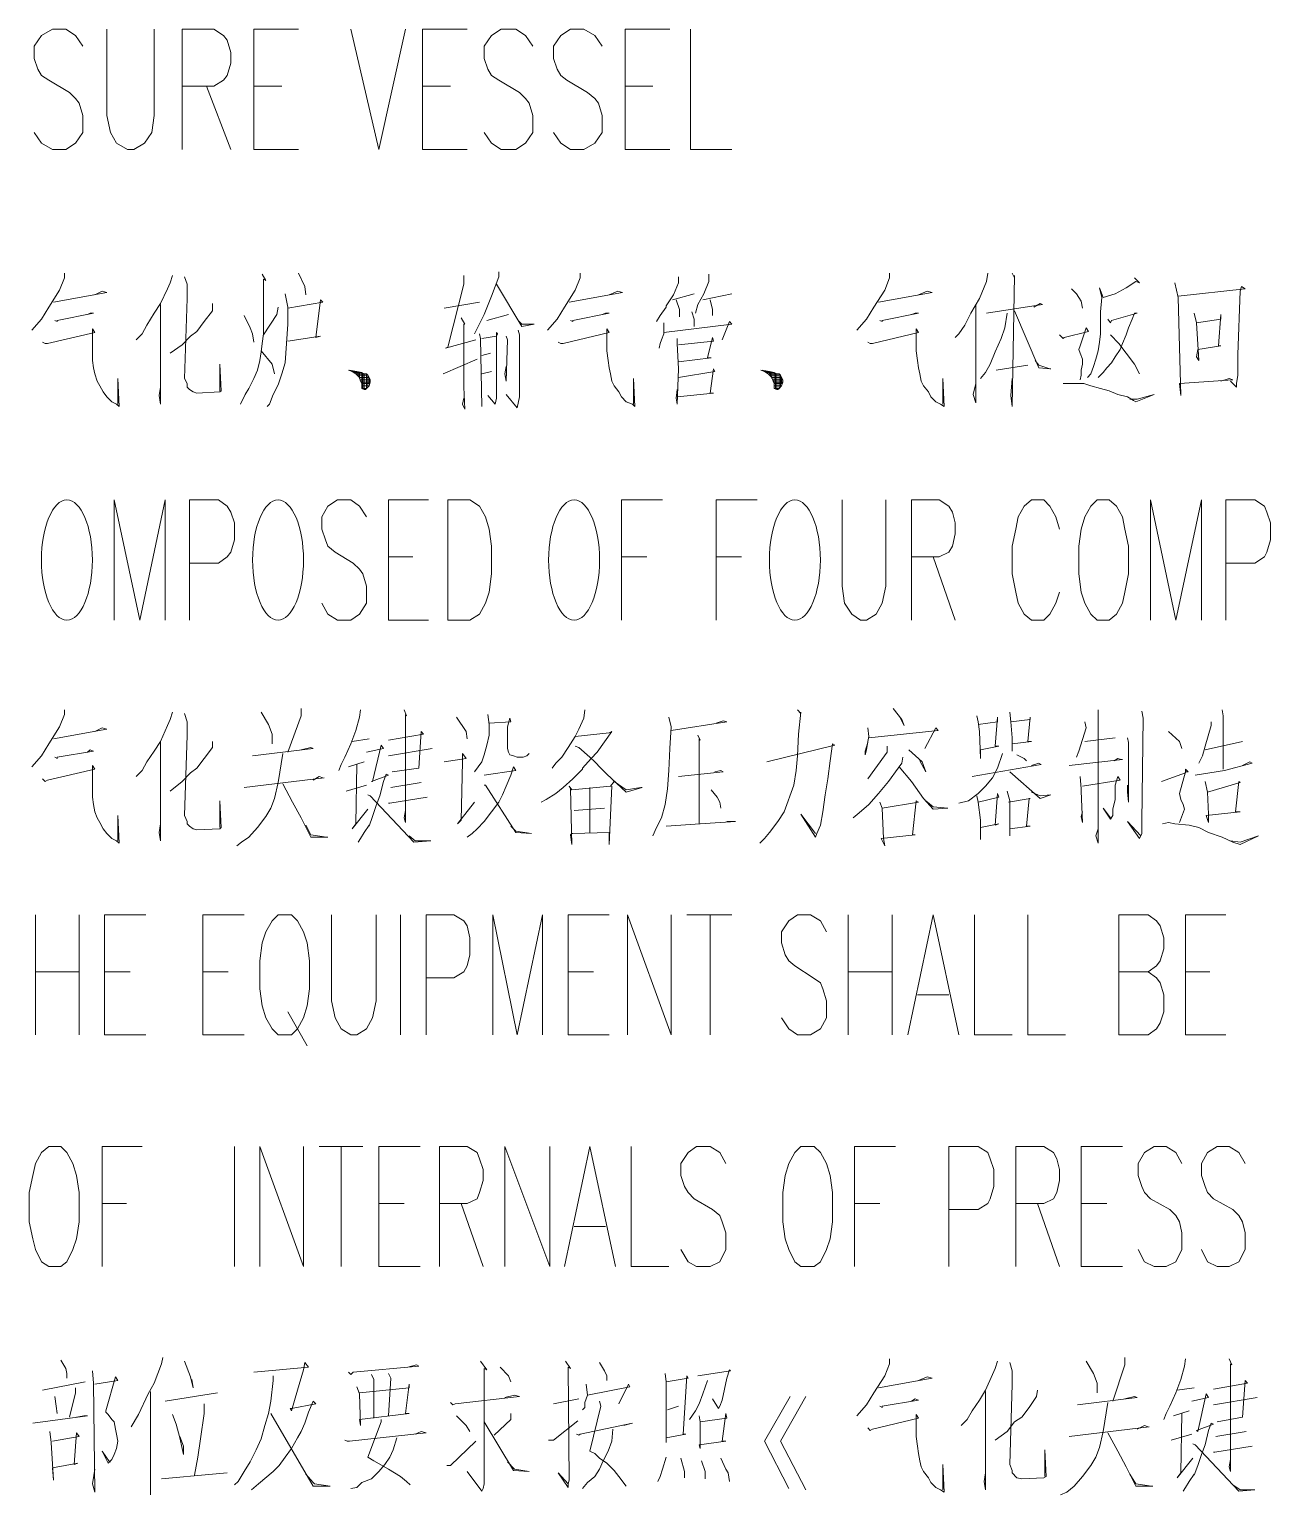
# Model space of a CAD drawing. Header units: millimetres. Extents: x 0 to 588, y 0 to 874.
# Drawn here: x 478.68 to 500.25, y 581.57 to 607.14 of the extents above; entities that cross this region are included whole.
import ezdxf

# ---------------------------------------------------------------- set-up
doc = ezdxf.new("R2010")
doc.units = ezdxf.units.MM
doc.layers.get('0').update_dxf_attribs({"lineweight": 18})

msp = doc.modelspace()

# ---------------------------------------------------------------- linework, layer by layer
at = {"color": 0, "lineweight": 0}
for points in [[(479.615, 606.848), (479.488, 607.039), (479.319, 607.144), (479.086, 607.144), (478.896, 607.039), (478.769, 606.848), (478.769, 606.637), (478.832, 606.446), (478.896, 606.34), (479.023, 606.256), (479.383, 606.044), (479.488, 605.938), (479.552, 605.854), (479.615, 605.642), (479.615, 605.346), (479.488, 605.155), (479.319, 605.049), (479.086, 605.049), (478.896, 605.155), (478.769, 605.346)], [(480.039, 607.144), (480.039, 605.642), (480.102, 605.346), (480.208, 605.155), (480.399, 605.049), (480.505, 605.049), (480.695, 605.155), (480.822, 605.346), (480.864, 605.642), (480.864, 607.144)], [(481.351, 605.049), (481.351, 607.144), (481.901, 607.144), (482.071, 607.039), (482.134, 606.954), (482.198, 606.742), (482.198, 606.552), (482.134, 606.34), (482.071, 606.256), (481.901, 606.15), (481.351, 606.15)], [(482.6, 605.049), (482.6, 607.144), (483.383, 607.144)], [(484.293, 607.144), (484.78, 605.049), (485.246, 607.144)], [(485.542, 605.049), (485.542, 607.144), (486.325, 607.144)], [(487.468, 606.848), (487.341, 607.039), (487.172, 607.144), (486.918, 607.144), (486.749, 607.039), (486.622, 606.848), (486.622, 606.637), (486.685, 606.446), (486.749, 606.34), (486.876, 606.256), (487.236, 606.044), (487.341, 605.938), (487.405, 605.854), (487.468, 605.642), (487.468, 605.346), (487.341, 605.155), (487.172, 605.049), (486.918, 605.049), (486.749, 605.155), (486.622, 605.346)], [(488.675, 606.848), (488.548, 607.039), (488.357, 607.144), (488.125, 607.144), (487.955, 607.039), (487.828, 606.848), (487.828, 606.637), (487.892, 606.446), (487.955, 606.34), (488.061, 606.256), (488.421, 606.044), (488.548, 605.938), (488.611, 605.854), (488.675, 605.642), (488.675, 605.346), (488.548, 605.155), (488.357, 605.049), (488.125, 605.049), (487.955, 605.155), (487.828, 605.346)], [(489.077, 605.049), (489.077, 607.144), (489.86, 607.144)], [(490.22, 607.144), (490.22, 605.049), (490.94, 605.049)], [(481.774, 606.15), (482.198, 605.049)], [(482.6, 606.15), (483.087, 606.15)], [(485.542, 606.15), (486.029, 606.15)], [(489.077, 606.15), (489.564, 606.15)], [(482.6, 605.049), (483.383, 605.049)], [(485.542, 605.049), (486.325, 605.049)], [(489.077, 605.049), (489.86, 605.049)], [(479.298, 602.89), (479.298, 602.806), (479.213, 602.594), (479.023, 602.297), (478.896, 602.086), (478.726, 601.895)], [(481.182, 602.848), (481.139, 602.721), (481.097, 602.615), (480.97, 602.361), (480.864, 602.192), (480.737, 601.98), (480.653, 601.832), (480.547, 601.726)], [(481.394, 602.826), (481.436, 602.7), (481.436, 602.446), (481.394, 601.049), (481.436, 600.964), (481.436, 600.9), (481.478, 600.858), (481.542, 600.816), (481.605, 600.794), (482.007, 600.816), (482.029, 600.837), (482.007, 601.303), (482.007, 600.837)], [(482.748, 602.869), (482.812, 602.763), (482.769, 602.784), (482.769, 601.832), (482.748, 601.663), (482.727, 601.514), (482.706, 601.366), (482.663, 601.197), (482.6, 601.049), (482.515, 600.879), (482.452, 600.774), (482.367, 600.604)], [(483.383, 602.89), (483.489, 602.657), (483.51, 602.509)], [(486.262, 602.848), (486.262, 602.7), (485.987, 601.599), (485.944, 601.578), (486.474, 601.726)], [(486.876, 602.911), (486.876, 602.826), (486.749, 602.488), (486.622, 602.17), (486.516, 601.959), (486.452, 601.832)], [(486.833, 602.7), (487.278, 601.959), (487.49, 602.001), (487.278, 602.001), (487.214, 602.065)], [(488.294, 602.89), (488.294, 602.806), (488.209, 602.594), (488.019, 602.297), (487.892, 602.086), (487.722, 601.895)], [(490.008, 602.826), (490.008, 602.721), (489.924, 602.509), (489.797, 602.319), (489.797, 602.297), (489.691, 602.149), (489.627, 602.043)], [(490.538, 602.869), (490.538, 602.742), (490.453, 602.53), (490.347, 602.34), (490.305, 602.192)], [(493.691, 602.89), (493.691, 602.806), (493.607, 602.594), (493.416, 602.297), (493.289, 602.086), (493.12, 601.895)], [(495.406, 602.89), (495.385, 602.742), (495.258, 602.446), (495.11, 602.192), (495.004, 601.98), (494.898, 601.832), (494.834, 601.768)], [(495.829, 602.89), (495.872, 602.806), (495.872, 602.848), (495.829, 600.562), (495.808, 600.752), (495.829, 601.049)], [(497.967, 602.806), (498.052, 602.721), (497.988, 602.742), (497.819, 602.636), (497.628, 602.53), (497.417, 602.467), (497.353, 602.636), (497.396, 602.467), (497.374, 602.212), (497.374, 601.832), (497.353, 601.683), (497.332, 601.535), (497.29, 601.387), (497.247, 601.26), (497.205, 601.133), (497.142, 601.069)], [(498.666, 602.721), (498.729, 602.467), (498.75, 601.599), (498.771, 600.752), (498.75, 600.964), (499.682, 601.028), (499.618, 601.049), (499.47, 601.006)], [(479.108, 602.382), (480.039, 602.552), (479.954, 602.573), (479.827, 602.509)], [(483.15, 602.53), (483.193, 602.297), (483.193, 602.001), (483.15, 601.323), (483.087, 601.133), (483.023, 600.943), (482.939, 600.774), (482.875, 600.604), (482.833, 600.562)], [(483.193, 602.276), (483.807, 602.382), (483.764, 602.424), (483.68, 601.768), (483.764, 601.789), (483.193, 601.705)], [(488.103, 602.382), (489.035, 602.552), (488.95, 602.573), (488.802, 602.509)], [(489.902, 602.424), (490.284, 602.53)], [(489.966, 602.424), (490.029, 602.255), (490.029, 602.128)], [(490.432, 602.424), (490.94, 602.53)], [(490.559, 602.424), (490.601, 602.255), (490.601, 602.149)], [(493.501, 602.382), (494.432, 602.552), (494.348, 602.573), (494.199, 602.509)], [(496.866, 602.615), (496.951, 602.53), (497.036, 602.403), (497.057, 602.276)], [(498.729, 602.488), (499.893, 602.615), (499.83, 602.657), (499.808, 602.573), (499.766, 601.472), (499.766, 601.112), (499.745, 600.964), (499.745, 600.9), (499.639, 601.006)], [(479.129, 602.065), (479.171, 602.043), (479.171, 602.065), (479.806, 602.192), (479.743, 602.192), (479.7, 602.17)], [(480.97, 602.34), (480.97, 600.604), (480.949, 600.752), (480.97, 600.9)], [(481.88, 602.361), (481.88, 602.234), (481.732, 602.043), (481.605, 601.874), (481.499, 601.789), (481.351, 601.641), (481.139, 601.493)], [(483.023, 602.297), (483.002, 602.17), (482.769, 601.811)], [(485.923, 602.276), (486.537, 602.382)], [(487.045, 602.17), (486.664, 602.065)], [(488.125, 602.065), (488.167, 602.043), (488.167, 602.065), (488.802, 602.192), (488.738, 602.192), (488.675, 602.17)], [(490.241, 602.212), (490.284, 602.086), (490.284, 601.959)], [(493.522, 602.065), (493.564, 602.043), (493.564, 602.065), (494.199, 602.192), (494.136, 602.192), (494.072, 602.17)], [(495.194, 602.34), (495.194, 600.625), (495.152, 600.774), (495.194, 600.964)], [(495.745, 602.192), (495.702, 601.938), (495.639, 601.747), (495.533, 601.514), (495.448, 601.303), (495.363, 601.154), (495.279, 601.049)], [(495.385, 602.192), (496.358, 602.34), (496.316, 602.361), (496.21, 602.297)], [(495.872, 602.234), (496.295, 601.239), (496.507, 601.218), (496.485, 601.218), (496.295, 601.282), (496.231, 601.366)], [(497.501, 602.086), (497.544, 602.022), (497.565, 602.065), (498.009, 602.192), (497.967, 602.192), (497.925, 602.086), (497.861, 601.938), (497.819, 601.811), (497.755, 601.663), (497.713, 601.557), (497.628, 601.43), (497.565, 601.323), (497.48, 601.239), (497.417, 601.154), (497.332, 601.069)], [(499.004, 602.192), (499.046, 602.022), (499.089, 601.366), (499.046, 601.43), (499.068, 601.557), (499.47, 601.62), (499.428, 601.62), (499.47, 602.17), (499.47, 602.086), (499.046, 602.022)], [(478.917, 601.683), (478.959, 601.663), (479.002, 601.663), (479.827, 601.853), (479.785, 601.917), (479.785, 601.366), (479.806, 601.239), (479.827, 601.133), (479.87, 601.006), (479.912, 600.922), (479.975, 600.816), (480.039, 600.731), (480.123, 600.646), (480.208, 600.604), (480.25, 600.562), (480.229, 601.049), (480.229, 600.604)], [(482.431, 602.149), (482.536, 601.938), (482.579, 601.832), (482.6, 601.683)], [(486.219, 602.107), (486.283, 602.001), (486.262, 602.001), (486.262, 600.9), (486.283, 600.519), (486.241, 600.604), (486.262, 600.71)], [(487.913, 601.683), (487.955, 601.663), (487.998, 601.663), (488.802, 601.853), (488.76, 601.917), (488.76, 601.535), (488.781, 601.366), (488.802, 601.239), (488.823, 601.133), (488.844, 601.006), (488.887, 600.922), (488.971, 600.816), (489.014, 600.731), (489.098, 600.646), (489.204, 600.604), (489.246, 600.562), (489.225, 601.049), (489.225, 600.604)], [(489.754, 602.022), (489.754, 601.832), (489.712, 601.726), (489.691, 601.663), (489.67, 601.578)], [(489.754, 601.853), (490.94, 602.001), (490.897, 602.043), (490.77, 601.726)], [(493.31, 601.683), (493.353, 601.663), (493.395, 601.663), (494.199, 601.853), (494.157, 601.917), (494.157, 601.535), (494.178, 601.366), (494.199, 601.239), (494.221, 601.133), (494.242, 601.006), (494.284, 600.922), (494.369, 600.816), (494.411, 600.731), (494.496, 600.646), (494.58, 600.604), (494.644, 600.562), (494.623, 601.049), (494.623, 600.604)], [(496.655, 601.811), (496.718, 601.747), (496.739, 601.768), (497.163, 601.874), (497.12, 601.938), (497.014, 601.62), (496.993, 601.557), (497.014, 601.493), (497.057, 601.387), (497.057, 601.303), (497.036, 601.197), (497.036, 601.112), (497.014, 601.028)], [(486.537, 601.832), (486.558, 601.747), (486.579, 600.562), (486.579, 600.668)], [(486.579, 601.747), (486.833, 601.789), (486.854, 601.832), (486.833, 601.853), (486.833, 600.71), (486.812, 600.604), (486.685, 600.752)], [(487.003, 601.789), (487.024, 601.726), (487.003, 601.006), (486.981, 601.133), (487.003, 601.26)], [(487.214, 601.895), (487.236, 601.811), (487.236, 600.731), (487.193, 600.54), (487.003, 600.774)], [(489.987, 601.747), (489.987, 601.663), (490.008, 601.218), (489.987, 600.604), (489.966, 600.71), (489.987, 600.858)], [(490.008, 601.641), (490.622, 601.705), (490.601, 601.768), (490.516, 601.409), (490.58, 601.409), (490.008, 601.345)], [(497.544, 601.811), (497.692, 601.663), (497.819, 601.493), (497.967, 601.303), (498.052, 601.133)], [(482.727, 601.535), (482.918, 601.303), (482.96, 601.133)], [(486.579, 601.451), (486.728, 601.493)], [(484.272, 601.197), (484.399, 601.176), (484.484, 601.154), (484.526, 601.133), (484.568, 601.133), (484.59, 601.112), (484.611, 601.069), (484.632, 601.028), (484.632, 600.985), (484.611, 600.922), (484.547, 600.858), (484.526, 600.858), (484.484, 600.879), (484.484, 600.964), (484.463, 601.006), (484.442, 601.069), (484.378, 601.133), (484.315, 601.176), (484.251, 601.197)], [(484.315, 601.176), (484.399, 601.176)], [(484.357, 601.154), (484.357, 601.176)], [(484.484, 601.154), (484.357, 601.154)], [(484.399, 601.176), (484.399, 601.133)], [(484.42, 601.091), (484.42, 601.154)], [(484.442, 601.154), (484.442, 601.049)], [(484.484, 600.922), (484.484, 601.154)], [(485.902, 601.133), (486.495, 601.387)], [(486.579, 601.133), (486.749, 601.176)], [(490.008, 601.069), (490.643, 601.176), (490.622, 601.218), (490.559, 600.794), (490.622, 600.794), (489.987, 600.731)], [(491.469, 601.197), (491.596, 601.176), (491.68, 601.154), (491.723, 601.133), (491.765, 601.133), (491.786, 601.112), (491.808, 601.069), (491.829, 601.028), (491.829, 600.985), (491.808, 600.922), (491.765, 600.879), (491.744, 600.858), (491.723, 600.858), (491.68, 600.879), (491.68, 600.964), (491.659, 601.006), (491.638, 601.069), (491.575, 601.133), (491.511, 601.176), (491.448, 601.197)], [(491.511, 601.176), (491.596, 601.176)], [(491.553, 601.154), (491.553, 601.176)], [(491.68, 601.154), (491.553, 601.154)], [(491.596, 601.176), (491.596, 601.133)], [(491.617, 601.091), (491.617, 601.154)], [(491.638, 601.154), (491.638, 601.049)], [(491.68, 600.922), (491.68, 601.154)], [(496.104, 601.282), (495.554, 601.197)], [(484.378, 601.133), (484.526, 601.133)], [(484.568, 601.133), (484.399, 601.133)], [(484.42, 601.112), (484.568, 601.112)], [(484.611, 601.069), (484.442, 601.069)], [(484.463, 601.028), (484.632, 601.028)], [(484.632, 600.985), (484.484, 600.985)], [(484.484, 600.964), (484.611, 600.964)], [(484.611, 600.922), (484.484, 600.922)], [(484.484, 600.879), (484.568, 600.879)], [(484.505, 601.133), (484.505, 600.879)], [(484.526, 600.858), (484.526, 601.133)], [(484.568, 601.133), (484.568, 600.879)], [(484.59, 600.9), (484.59, 601.112)], [(484.611, 601.069), (484.611, 600.964)], [(491.575, 601.133), (491.723, 601.133)], [(491.765, 601.133), (491.596, 601.133)], [(491.617, 601.112), (491.765, 601.112)], [(491.808, 601.069), (491.638, 601.069)], [(491.659, 601.028), (491.829, 601.028)], [(491.829, 600.985), (491.68, 600.985)], [(491.68, 600.964), (491.808, 600.964)], [(491.808, 600.922), (491.68, 600.922)], [(491.68, 600.879), (491.765, 600.879)], [(491.702, 601.133), (491.702, 600.879)], [(491.723, 600.858), (491.723, 601.133)], [(491.765, 601.133), (491.765, 600.879)], [(491.786, 600.9), (491.786, 601.112)], [(491.808, 601.069), (491.808, 600.964)], [(496.718, 600.964), (497.078, 600.964), (497.205, 600.922), (497.374, 600.879), (497.522, 600.837), (497.671, 600.774), (497.84, 600.731), (497.946, 600.668), (497.988, 600.646), (498.306, 600.774), (498.009, 600.689), (497.882, 600.689)], [(480.166, 596.836), (480.166, 598.932), (480.61, 596.836), (481.055, 598.932), (481.055, 596.836)], [(481.478, 596.836), (481.478, 598.932), (481.986, 598.932), (482.134, 598.826), (482.198, 598.72), (482.261, 598.53), (482.261, 598.234), (482.198, 598.022), (482.134, 597.937), (481.986, 597.831), (481.478, 597.831)], [(484.568, 598.636), (484.442, 598.826), (484.293, 598.932), (484.06, 598.932), (483.891, 598.826), (483.785, 598.636), (483.785, 598.424), (483.849, 598.234), (483.891, 598.128), (484.018, 598.022), (484.336, 597.831), (484.442, 597.726), (484.505, 597.641), (484.568, 597.429), (484.568, 597.133), (484.442, 596.942), (484.293, 596.836), (484.06, 596.836), (483.891, 596.942), (483.785, 597.133)], [(484.95, 596.836), (484.95, 598.932), (485.648, 598.932)], [(489.014, 596.836), (489.014, 598.932), (489.733, 598.932)], [(490.664, 596.836), (490.664, 598.932), (491.384, 598.932)], [(492.866, 598.932), (492.866, 597.429), (492.908, 597.133), (493.035, 596.942), (493.183, 596.836), (493.289, 596.836), (493.459, 596.942), (493.564, 597.133), (493.628, 597.429), (493.628, 598.932)], [(494.072, 596.836), (494.072, 598.932), (494.559, 598.932), (494.728, 598.826), (494.792, 598.72), (494.834, 598.53), (494.834, 598.339), (494.792, 598.128), (494.728, 598.022), (494.559, 597.937), (494.072, 597.937)], [(496.655, 598.424), (496.591, 598.636), (496.485, 598.826), (496.38, 598.932), (496.168, 598.932), (496.041, 598.826), (495.935, 598.636), (495.893, 598.424), (495.829, 598.128), (495.829, 597.641), (495.893, 597.323), (495.935, 597.133), (496.041, 596.942), (496.168, 596.836), (496.38, 596.836), (496.485, 596.942), (496.591, 597.133), (496.655, 597.323)], [(498.242, 596.836), (498.242, 598.932), (498.687, 596.836), (499.131, 598.932), (499.131, 596.836)], [(499.555, 596.836), (499.555, 598.932), (500.062, 598.932), (500.232, 598.826), (500.274, 598.72), (500.338, 598.53), (500.338, 598.234), (500.274, 598.022), (500.232, 597.937), (500.062, 597.831), (499.555, 597.831)], [(484.95, 597.937), (485.373, 597.937)], [(489.014, 597.937), (489.458, 597.937)], [(490.664, 597.937), (491.109, 597.937)], [(494.453, 597.937), (494.834, 596.836)], [(484.95, 596.836), (485.648, 596.836)], [(479.298, 595.27), (479.298, 595.186), (479.213, 594.974), (479.023, 594.678), (478.896, 594.466), (478.726, 594.275)], [(483.425, 595.291), (483.425, 595.164), (483.193, 594.529)], [(484.463, 595.27), (484.442, 595.143), (484.378, 594.91), (484.293, 594.678), (484.188, 594.445), (484.124, 594.318), (484.082, 594.212)], [(485.225, 595.27), (485.267, 595.164), (485.246, 595.186), (485.246, 593.302), (485.225, 593.386), (485.246, 593.513)], [(488.378, 595.27), (488.357, 595.122), (488.273, 594.932), (488.209, 594.804), (488.082, 594.614), (487.976, 594.445), (487.87, 594.339), (487.807, 594.254)], [(492.083, 595.27), (492.146, 595.207), (492.146, 595.228), (492.104, 594.847), (492.083, 594.466), (492.062, 594.212), (492.019, 593.958), (491.85, 593.492), (491.744, 593.323), (491.596, 593.132), (491.511, 593.027), (491.426, 592.942)], [(493.755, 595.291), (493.903, 595.101), (493.945, 594.995), (493.861, 595.164)], [(497.332, 595.27), (497.332, 592.942), (497.29, 593.069), (497.332, 593.196)], [(499.491, 595.27), (499.512, 595.164), (499.512, 594.233)], [(481.182, 595.228), (481.139, 595.101), (481.097, 594.995), (480.97, 594.719), (480.864, 594.551), (480.737, 594.36), (480.653, 594.212), (480.547, 594.106)], [(481.394, 595.207), (481.436, 595.058), (481.436, 594.826), (481.394, 593.429), (481.436, 593.323), (481.436, 593.28), (481.478, 593.238), (481.542, 593.196), (481.605, 593.175), (482.007, 593.196), (482.029, 593.217), (482.007, 593.683), (482.007, 593.217)], [(482.727, 595.228), (482.854, 595.016), (482.918, 594.847), (482.918, 594.678)], [(486.135, 595.143), (486.304, 594.889), (486.325, 594.762)], [(486.685, 595.186), (486.706, 595.016), (486.706, 594.826), (486.664, 594.656), (486.622, 594.487), (486.579, 594.36), (486.516, 594.275), (486.452, 594.19)], [(486.706, 595.037), (487.087, 595.058), (487.066, 595.122), (487.024, 594.974), (487.024, 594.593), (487.045, 594.529), (487.066, 594.487), (487.13, 594.466), (487.193, 594.445), (487.299, 594.445), (487.363, 594.466), (487.405, 594.508)], [(489.839, 595.143), (489.881, 594.974), (489.86, 594.593), (489.839, 594.212), (489.818, 593.894), (489.776, 593.619), (489.712, 593.386), (489.627, 593.217), (489.564, 593.069)], [(489.881, 594.91), (490.855, 595.058), (490.791, 595.08), (490.664, 595.037)], [(495.215, 595.164), (495.236, 595.058), (495.258, 594.889), (495.279, 594.423), (495.279, 594.572), (495.596, 594.635), (495.533, 594.635), (495.575, 595.143), (495.575, 595.058), (495.236, 595.016)], [(495.787, 595.228), (495.808, 595.058), (495.829, 594.783), (495.829, 594.551), (495.829, 594.678), (496.168, 594.719), (496.104, 594.719), (496.147, 595.143), (496.147, 595.101), (495.808, 595.058)], [(497.099, 595.058), (497.12, 594.953), (496.993, 594.551), (496.951, 594.445)], [(498.094, 595.249), (498.115, 595.122), (498.094, 593.323), (498.094, 593.111), (498.052, 593.027), (497.84, 593.323), (498.073, 593.069)], [(499.3, 595.058), (499.3, 594.995), (499.195, 594.635), (499.152, 594.466), (499.089, 594.339)], [(479.108, 594.762), (480.039, 594.932), (479.954, 594.953), (479.827, 594.889)], [(484.315, 594.719), (484.611, 594.762)], [(484.95, 594.741), (485.563, 594.847), (485.521, 594.889), (485.479, 594.254), (485.013, 594.19)], [(488.209, 594.804), (488.802, 594.868), (488.844, 594.889), (488.59, 594.529), (488.484, 594.423), (488.336, 594.254), (488.336, 594.233), (488.167, 594.064), (487.998, 593.915), (487.87, 593.81), (487.701, 593.704), (487.616, 593.661)], [(490.347, 594.826), (490.389, 594.741), (490.368, 594.762), (490.368, 593.28)], [(493.31, 594.953), (493.332, 594.804), (493.31, 594.719), (493.289, 594.572), (493.268, 594.487), (493.268, 594.551), (493.31, 594.699)], [(493.332, 594.783), (494.538, 594.91), (494.496, 594.953), (494.305, 594.593)], [(497.099, 594.719), (497.628, 594.783)], [(497.84, 594.783), (497.861, 594.699), (497.861, 593.661), (497.84, 593.831), (497.84, 593.958)], [(498.56, 594.889), (498.75, 594.719), (498.793, 594.593)], [(479.129, 594.445), (479.171, 594.423), (479.171, 594.445), (479.806, 594.551), (479.743, 594.572), (479.7, 594.529)], [(480.97, 594.719), (480.97, 592.984), (480.949, 593.132), (480.97, 593.28)], [(481.88, 594.719), (481.88, 594.614), (481.732, 594.423), (481.605, 594.254), (481.499, 594.169), (481.351, 594.021), (481.139, 593.852)], [(483.108, 594.508), (483.023, 594), (482.96, 593.725), (482.896, 593.556), (482.812, 593.408), (482.663, 593.217), (482.515, 593.048), (482.388, 592.963), (482.304, 592.899)], [(482.579, 594.466), (483.637, 594.593), (483.595, 594.614), (483.425, 594.572)], [(484.568, 594.529), (484.865, 594.593), (484.822, 594.656), (484.674, 594.021), (484.653, 594.021), (484.95, 594.127), (484.907, 594.148), (484.865, 594.021), (484.801, 593.767), (484.738, 593.598), (484.674, 593.408), (484.611, 593.238), (484.611, 593.259), (484.526, 593.132), (484.463, 593.027), (484.42, 592.963)], [(484.95, 594.466), (485.712, 594.593)], [(485.923, 594.36), (486.304, 594.423), (486.241, 594.508), (486.241, 594.36), (486.219, 593.344), (486.156, 593.28), (486.452, 593.661)], [(488.209, 594.635), (488.273, 594.614), (488.463, 594.445), (488.548, 594.36), (488.654, 594.254), (488.76, 594.148), (489.098, 593.831), (489.373, 593.915), (489.352, 593.915), (489.098, 593.873), (488.887, 594.021), (488.823, 593.937), (488.146, 593.873), (488.103, 593.937), (488.125, 593.894), (488.146, 592.921), (488.125, 593.09), (488.146, 593.111), (488.167, 593.111), (488.802, 593.132), (488.802, 592.921), (488.844, 593.937)], [(491.553, 594.36), (492.739, 594.656), (492.697, 594.678), (492.654, 594.381), (492.612, 594.064), (492.57, 593.788), (492.527, 593.492), (492.485, 593.259), (492.421, 593.111), (492.4, 593.048), (492.146, 593.45), (492.4, 593.111)], [(493.649, 594.635), (493.649, 594.529), (493.437, 594.233), (493.31, 594.064)], [(494.03, 594.572), (494.263, 594.36), (494.326, 594.19), (494.221, 594.381)], [(495.66, 594.508), (495.575, 594.254), (495.49, 594.085), (495.363, 593.937), (495.236, 593.81), (495.067, 593.683), (494.898, 593.64)], [(495.914, 594.487), (496.041, 594.423), (496.083, 594.381)], [(499.195, 594.572), (499.851, 594.719)], [(478.917, 594.064), (478.959, 594.021), (479.002, 594.043), (479.827, 594.233), (479.785, 594.297), (479.785, 593.746), (479.806, 593.619), (479.827, 593.492), (479.87, 593.386), (479.912, 593.302), (479.975, 593.196), (480.039, 593.111), (480.123, 593.027), (480.208, 592.984), (480.25, 592.942), (480.229, 593.429), (480.229, 592.984)], [(484.526, 594.36), (484.251, 594.275)], [(484.399, 594.318), (484.378, 593.28), (484.315, 593.196), (484.59, 593.534)], [(486.622, 594.127), (487.172, 594.212), (487.13, 594.275), (487.087, 594.127), (487.003, 593.937), (486.939, 593.788), (486.876, 593.661), (486.749, 593.492), (486.622, 593.323), (486.495, 593.196), (486.41, 593.111), (486.325, 593.048)], [(493.924, 594.445), (493.903, 594.339), (493.839, 594.254), (493.67, 594.021), (493.501, 593.81), (493.332, 593.619), (493.162, 593.471), (493.056, 593.386)], [(493.861, 594.275), (494.072, 594.021), (494.284, 593.725), (494.453, 593.534), (494.707, 593.556), (494.453, 593.577), (494.326, 593.683)], [(495.131, 594.106), (496.337, 594.318), (496.295, 594.339), (496.168, 594.297)], [(496.824, 594.297), (497.755, 594.402), (497.734, 594.402), (497.671, 594.423), (497.607, 594.381)], [(498.433, 594.021), (498.856, 594.169), (498.856, 594.233), (498.898, 594.19), (498.856, 594.19), (498.75, 593.81), (498.771, 593.704), (498.814, 593.619), (498.835, 593.534), (498.75, 593.302)], [(499.025, 594.127), (499.533, 594.212), (500.02, 594.339), (499.978, 594.36), (499.851, 594.297)], [(482.431, 593.915), (483.828, 594.085)], [(483.108, 593.979), (483.277, 593.661), (483.425, 593.386), (483.595, 593.048), (483.891, 593.048), (483.87, 593.048), (483.595, 593.09), (483.51, 593.259)], [(483.807, 594.085), (483.743, 594.106), (483.637, 594.043)], [(485.521, 594), (484.992, 593.915)], [(490.008, 594.106), (490.791, 594.19), (490.749, 594.212), (490.643, 594.19)], [(495.787, 594.19), (496.316, 593.725), (496.507, 593.788), (496.316, 593.767), (496.168, 593.831)], [(497.014, 594.106), (497.036, 593.894), (497.036, 593.852), (497.057, 593.302), (497.036, 593.408), (497.057, 593.492)], [(497.057, 593.937), (497.713, 594.043), (497.671, 594.106), (497.628, 593.958), (497.628, 593.704), (497.586, 593.534), (497.586, 593.429), (497.544, 593.365), (497.417, 593.556), (497.544, 593.386)], [(499.195, 594.021), (499.237, 593.831), (499.258, 593.45), (499.258, 593.302), (499.216, 593.429), (499.808, 593.492), (499.724, 593.492), (499.787, 594.021), (499.808, 594), (499.237, 593.831)], [(484.209, 593.852), (484.568, 593.958)], [(484.59, 593.788), (484.632, 593.767), (485.394, 592.963), (485.69, 592.984), (485.415, 592.984), (485.309, 593.069)], [(484.95, 593.64), (484.971, 593.64), (485.627, 593.746)], [(486.622, 593.958), (486.643, 593.958), (487.172, 593.132), (487.447, 593.111), (487.172, 593.154), (487.087, 593.238)], [(488.463, 593.915), (488.463, 593.132)], [(490.58, 593.873), (490.686, 593.746), (490.728, 593.661), (490.749, 593.556)], [(495.215, 593.767), (495.236, 593.661), (495.279, 593.344), (495.279, 593.005), (495.279, 593.217), (495.596, 593.28), (495.533, 593.259), (495.575, 593.81), (495.596, 593.746), (495.236, 593.661)], [(495.745, 593.852), (495.787, 593.683), (495.787, 593.069), (495.787, 593.196), (496.147, 593.238), (496.083, 593.238), (496.125, 593.725), (496.147, 593.725), (495.766, 593.661)], [(488.188, 593.513), (488.717, 593.556)], [(493.522, 593.661), (493.564, 593.556), (493.586, 593.027), (493.607, 592.899), (493.543, 593.027), (494.136, 593.09), (494.094, 593.09), (494.157, 593.683), (494.199, 593.661), (493.564, 593.556)], [(489.797, 593.238), (490.389, 593.28), (491.003, 593.323), (490.855, 593.323)], [(498.454, 593.28), (498.56, 593.302), (498.666, 593.28), (498.92, 593.259), (499.089, 593.217), (499.258, 593.132), (499.491, 593.048), (499.682, 592.963), (499.808, 592.921), (500.126, 593.069), (499.808, 592.963), (499.639, 592.984)], [(478.79, 591.693), (478.79, 589.597)], [(479.552, 591.693), (479.552, 589.597)], [(479.997, 589.597), (479.997, 591.693), (480.716, 591.693)], [(481.711, 589.597), (481.711, 591.693), (482.431, 591.693)], [(483.955, 591.693), (483.955, 590.19), (484.018, 589.894), (484.124, 589.703), (484.293, 589.597), (484.399, 589.597), (484.568, 589.703), (484.674, 589.894), (484.738, 590.19), (484.738, 591.693)], [(485.161, 591.693), (485.161, 589.597)], [(485.606, 589.597), (485.606, 591.693), (486.092, 591.693), (486.262, 591.587), (486.325, 591.503), (486.368, 591.291), (486.368, 590.995), (486.325, 590.804), (486.262, 590.698), (486.092, 590.592), (485.606, 590.592)], [(486.77, 589.597), (486.77, 591.693), (487.193, 589.597), (487.638, 591.693), (487.638, 589.597)], [(488.082, 589.597), (488.082, 591.693), (488.802, 591.693)], [(489.119, 589.597), (489.119, 591.693), (489.881, 589.597), (489.881, 591.693)], [(490.156, 591.693), (490.94, 591.693)], [(490.559, 591.693), (490.559, 589.597)], [(492.591, 591.397), (492.485, 591.587), (492.315, 591.693), (492.083, 591.693), (491.935, 591.587), (491.808, 591.397), (491.808, 591.206), (491.871, 590.995), (491.935, 590.889), (492.04, 590.804), (492.358, 590.592), (492.485, 590.508), (492.527, 590.402), (492.591, 590.19), (492.591, 589.894), (492.485, 589.703), (492.315, 589.597), (492.083, 589.597), (491.935, 589.703), (491.808, 589.894)], [(492.972, 591.693), (492.972, 589.597)], [(493.734, 591.693), (493.734, 589.597)], [(494.009, 589.597), (494.453, 591.693), (494.898, 589.597)], [(495.173, 591.693), (495.173, 589.597), (495.829, 589.597)], [(496.104, 591.693), (496.104, 589.597), (496.76, 589.597)], [(497.692, 589.597), (497.692, 591.693), (498.2, 591.693), (498.348, 591.587), (498.411, 591.503), (498.475, 591.291), (498.475, 591.1), (498.411, 590.889), (498.348, 590.804), (498.2, 590.698), (497.692, 590.698)], [(498.856, 589.597), (498.856, 591.693), (499.555, 591.693)], [(478.79, 590.698), (479.552, 590.698)], [(479.997, 590.698), (480.441, 590.698)], [(481.711, 590.698), (482.156, 590.698)], [(488.082, 590.698), (488.527, 590.698)], [(492.972, 590.698), (493.734, 590.698)], [(498.2, 590.698), (498.348, 590.592), (498.411, 590.508), (498.475, 590.296), (498.475, 590), (498.411, 589.809), (498.348, 589.703), (498.2, 589.597), (497.692, 589.597)], [(498.856, 590.698), (499.279, 590.698)], [(494.178, 590.296), (494.728, 590.296)], [(483.193, 590), (483.531, 589.407)], [(479.997, 589.597), (480.716, 589.597)], [(481.711, 589.597), (482.431, 589.597)], [(488.082, 589.597), (488.802, 589.597)], [(498.856, 589.597), (499.555, 589.597)], [(479.954, 585.555), (479.954, 587.65), (480.653, 587.65)], [(482.261, 587.65), (482.261, 585.555)], [(482.706, 585.555), (482.706, 587.65), (483.468, 585.555), (483.468, 587.65)], [(483.743, 587.65), (484.505, 587.65)], [(484.124, 587.65), (484.124, 585.555)], [(484.78, 585.555), (484.78, 587.65), (485.5, 587.65)], [(485.839, 585.555), (485.839, 587.65), (486.325, 587.65), (486.495, 587.544), (486.537, 587.438), (486.601, 587.248), (486.601, 587.058), (486.537, 586.846), (486.495, 586.74), (486.325, 586.655), (485.839, 586.655)], [(486.981, 585.555), (486.981, 587.65), (487.765, 585.555), (487.765, 587.65)], [(488.019, 585.555), (488.463, 587.65), (488.908, 585.555)], [(489.183, 587.65), (489.183, 585.555), (489.839, 585.555)], [(490.834, 587.354), (490.728, 587.544), (490.559, 587.65), (490.326, 587.65), (490.178, 587.544), (490.051, 587.354), (490.051, 587.142), (490.114, 586.952), (490.178, 586.846), (490.284, 586.74), (490.601, 586.549), (490.728, 586.444), (490.77, 586.337), (490.834, 586.147), (490.834, 585.851), (490.728, 585.639), (490.559, 585.555), (490.326, 585.555), (490.178, 585.639), (490.051, 585.851)], [(493.077, 585.555), (493.077, 587.65), (493.797, 587.65)], [(494.728, 585.555), (494.728, 587.65), (495.236, 587.65), (495.406, 587.544), (495.448, 587.438), (495.512, 587.248), (495.512, 586.952), (495.448, 586.74), (495.406, 586.655), (495.236, 586.549), (494.728, 586.549)], [(495.893, 585.555), (495.893, 587.65), (496.38, 587.65), (496.549, 587.544), (496.612, 587.438), (496.655, 587.248), (496.655, 587.058), (496.612, 586.846), (496.549, 586.74), (496.38, 586.655), (495.893, 586.655)], [(497.036, 585.555), (497.036, 587.65), (497.755, 587.65)], [(498.793, 587.354), (498.687, 587.544), (498.517, 587.65), (498.306, 587.65), (498.136, 587.544), (498.031, 587.354), (498.031, 587.142), (498.094, 586.952), (498.136, 586.846), (498.242, 586.74), (498.581, 586.549), (498.687, 586.444), (498.75, 586.337), (498.793, 586.147), (498.793, 585.851), (498.687, 585.639), (498.517, 585.555), (498.306, 585.555), (498.136, 585.639), (498.031, 585.851)], [(499.893, 587.354), (499.787, 587.544), (499.618, 587.65), (499.406, 587.65), (499.237, 587.544), (499.131, 587.354), (499.131, 587.142), (499.195, 586.952), (499.237, 586.846), (499.343, 586.74), (499.682, 586.549), (499.787, 586.444), (499.851, 586.337), (499.893, 586.147), (499.893, 585.851), (499.787, 585.639), (499.618, 585.555), (499.406, 585.555), (499.237, 585.639), (499.131, 585.851)], [(479.954, 586.655), (480.377, 586.655)], [(484.78, 586.655), (485.225, 586.655)], [(486.219, 586.655), (486.601, 585.555)], [(493.077, 586.655), (493.522, 586.655)], [(496.274, 586.655), (496.655, 585.555)], [(497.036, 586.655), (497.48, 586.655)], [(488.188, 586.253), (488.738, 586.253)], [(484.78, 585.555), (485.5, 585.555)], [(497.036, 585.555), (497.755, 585.555)], [(479.235, 583.925), (479.319, 583.777), (479.34, 583.692), (479.34, 583.607)], [(481.012, 583.967), (480.991, 583.861), (480.864, 583.523), (480.759, 583.332), (480.589, 582.972), (480.462, 582.761)], [(481.394, 583.904), (481.499, 583.629), (481.542, 583.438), (481.521, 583.586)], [(482.6, 583.713), (483.553, 583.798), (483.489, 583.883), (483.468, 583.755), (483.362, 583.396), (483.256, 583.036), (483.235, 583.078), (483.256, 583.078), (483.68, 583.162), (483.637, 583.205), (483.553, 583.015), (483.489, 582.824), (483.425, 582.676), (483.362, 582.57), (483.256, 582.38), (483.15, 582.231), (483.045, 582.083), (482.939, 581.977), (482.685, 581.766), (482.558, 581.66)], [(484.251, 583.713), (484.293, 583.671), (484.336, 583.713), (485.479, 583.819), (485.436, 583.84), (485.288, 583.798)], [(486.558, 583.904), (486.664, 583.755), (486.622, 583.777), (486.622, 581.766), (486.601, 581.681), (486.579, 581.639), (486.325, 581.977)], [(486.897, 583.798), (487.045, 583.65), (487.087, 583.544)], [(488.04, 583.904), (488.125, 583.777), (488.082, 583.798), (488.103, 581.829), (488.082, 581.766), (488.082, 581.702), (487.913, 581.956), (488.082, 581.766)], [(488.632, 583.883), (488.717, 583.734), (488.76, 583.65), (488.76, 583.565)], [(490.347, 583.65), (490.918, 583.734), (490.897, 583.755), (490.855, 583.607), (490.77, 583.226), (490.728, 583.12), (490.707, 583.078), (490.601, 583.247)], [(493.691, 583.946), (493.691, 583.861), (493.607, 583.65), (493.416, 583.353), (493.289, 583.142), (493.12, 582.951)], [(495.575, 583.904), (495.533, 583.777), (495.49, 583.671), (495.363, 583.396), (495.258, 583.226), (495.131, 583.036), (495.046, 582.888), (494.94, 582.782)], [(495.787, 583.883), (495.829, 583.734), (495.829, 583.501), (495.787, 582.104), (495.829, 581.999), (495.829, 581.956), (495.914, 581.872), (495.998, 581.851), (496.38, 581.872), (496.422, 581.893), (496.401, 582.359), (496.401, 581.893)], [(497.12, 583.904), (497.247, 583.692), (497.311, 583.523), (497.311, 583.353)], [(497.798, 583.967), (497.798, 583.84), (497.586, 583.205)], [(498.856, 583.946), (498.835, 583.819), (498.771, 583.586), (498.687, 583.353), (498.581, 583.12), (498.517, 582.994), (498.475, 582.888)], [(499.618, 583.946), (499.66, 583.84), (499.639, 583.861), (499.639, 581.977), (499.618, 582.062), (499.639, 582.189)], [(478.917, 583.396), (479.658, 583.544)], [(479.785, 583.734), (479.806, 583.523), (479.827, 581.618), (479.785, 581.766), (479.827, 582.019)], [(479.827, 583.501), (480.229, 583.565), (480.187, 583.629), (480.018, 583.036), (480.018, 583.015), (480.06, 582.972), (480.123, 582.888), (480.166, 582.845), (480.187, 582.718), (480.208, 582.633), (480.229, 582.507), (480.208, 582.38), (480.166, 582.274), (480.123, 582.189), (480.081, 582.147), (480.06, 582.126), (479.954, 582.337), (480.081, 582.147), (480.102, 582.147)], [(482.939, 583.65), (482.939, 583.565), (482.896, 583.205), (482.854, 582.994), (482.791, 582.782), (482.727, 582.549), (482.642, 582.359), (482.536, 582.147), (482.431, 581.977), (482.325, 581.808), (482.261, 581.745)], [(484.399, 583.459), (484.442, 583.332), (484.463, 582.782), (484.442, 582.888), (485.309, 582.994), (485.246, 582.994), (485.309, 583.501), (485.309, 583.438), (484.442, 583.353)], [(484.653, 583.671), (484.695, 583.586), (484.695, 582.909)], [(484.95, 583.692), (484.992, 583.607), (484.95, 582.951)], [(488.4, 583.501), (488.421, 583.311), (488.378, 583.184), (488.378, 583.099), (488.336, 583.057)], [(488.421, 583.311), (489.162, 583.459), (489.14, 583.501), (488.971, 583.162)], [(489.776, 583.692), (489.797, 583.544), (489.797, 582.486), (489.797, 582.57), (490.135, 582.633), (490.093, 582.633), (490.156, 583.65), (490.178, 583.607), (489.797, 583.544)], [(490.516, 583.565), (490.432, 583.332), (490.368, 583.162), (490.305, 583.036), (490.199, 582.888)], [(493.501, 583.438), (494.432, 583.607), (494.348, 583.629), (494.199, 583.565)], [(499.343, 583.417), (499.935, 583.523), (499.893, 583.565), (499.851, 582.93), (499.406, 582.845)], [(479.129, 583.29), (479.15, 583.12), (479.171, 582.994)], [(479.488, 583.438), (479.488, 583.353), (479.383, 582.93)], [(480.801, 583.375), (480.801, 581.575), (480.801, 581.893)], [(481.055, 583.205), (481.965, 583.353)], [(486.029, 583.184), (486.071, 583.142), (486.114, 583.162), (487.236, 583.29), (487.151, 583.311), (486.981, 583.269)], [(487.828, 583.162), (488.273, 583.247)], [(491.956, 583.29), (491.511, 582.507), (491.935, 581.681)], [(492.231, 583.29), (491.786, 582.507), (492.231, 581.66)], [(493.522, 583.12), (493.564, 583.099), (493.564, 583.12), (494.199, 583.226), (494.136, 583.247), (494.072, 583.205)], [(495.363, 583.375), (495.363, 581.66), (495.342, 581.808), (495.363, 581.956)], [(496.274, 583.396), (496.252, 583.29), (496.125, 583.099), (495.998, 582.93), (495.872, 582.845), (495.745, 582.676), (495.533, 582.528)], [(496.972, 583.142), (498.009, 583.269), (497.967, 583.29), (497.798, 583.247)], [(498.708, 583.396), (499.004, 583.438)], [(498.962, 583.205), (499.258, 583.269), (499.216, 583.332), (499.068, 582.676), (499.046, 582.697), (499.343, 582.803), (499.3, 582.824), (499.258, 582.697), (499.195, 582.443), (499.131, 582.274), (499.068, 582.083), (499.004, 581.914), (499.004, 581.935), (498.92, 581.808), (498.856, 581.702), (498.814, 581.639)], [(499.343, 583.142), (500.105, 583.269)], [(481.732, 583.162), (481.732, 582.994), (481.669, 582.549), (481.626, 582.231), (481.563, 581.914)], [(482.896, 582.994), (483.637, 581.723), (483.933, 581.723), (483.658, 581.766), (483.637, 581.787), (483.51, 581.935)], [(487.087, 582.994), (487.087, 582.888), (486.791, 582.612)], [(488.632, 583.205), (488.654, 583.12), (488.463, 582.337), (488.548, 582.295), (488.632, 582.21), (488.76, 582.126), (488.887, 581.999), (488.971, 581.893), (489.098, 581.723)], [(489.818, 583.057), (490.008, 583.12)], [(490.368, 582.951), (490.389, 582.845), (490.389, 582.38), (490.368, 582.443), (490.834, 582.507), (490.77, 582.507), (490.834, 582.994), (490.855, 582.909), (490.389, 582.845)], [(497.501, 583.184), (497.417, 582.676), (497.353, 582.401), (497.29, 582.231), (497.205, 582.083), (497.057, 581.893), (496.909, 581.723), (496.782, 581.618), (496.676, 581.575)], [(498.92, 583.036), (498.644, 582.951)], [(498.793, 582.994), (498.771, 581.956), (498.708, 581.872), (498.983, 582.21)], [(478.748, 582.824), (479.7, 582.951), (479.637, 582.951), (479.51, 582.93)], [(481.182, 582.972), (481.245, 582.803), (481.309, 582.57), (481.351, 582.38), (481.372, 582.274), (481.372, 582.422), (481.309, 582.591)], [(484.822, 582.888), (484.822, 582.845), (484.59, 582.231), (484.695, 582.168), (484.95, 582.019), (485.161, 581.893), (485.267, 581.808), (485.33, 581.745)], [(486.135, 582.951), (486.304, 582.782), (486.368, 582.676)], [(486.622, 582.845), (487.13, 581.999), (487.405, 581.977), (487.151, 582.019), (487.024, 582.147)], [(487.743, 582.528), (487.828, 582.528), (488.252, 582.866)], [(488.23, 582.633), (488.273, 582.612), (488.294, 582.633), (489.204, 582.824), (489.14, 582.803), (489.056, 582.782)], [(493.31, 582.74), (493.353, 582.697), (493.395, 582.718), (494.199, 582.909), (494.157, 582.972), (494.157, 582.591), (494.178, 582.422), (494.199, 582.295), (494.221, 582.168), (494.242, 582.062), (494.284, 581.977), (494.369, 581.872), (494.411, 581.787), (494.496, 581.702), (494.58, 581.66), (494.644, 581.618), (494.623, 582.104), (494.623, 581.66)], [(496.824, 582.591), (498.221, 582.761)], [(498.2, 582.761), (498.136, 582.782), (498.009, 582.718)], [(479.044, 582.676), (479.065, 582.486), (479.108, 581.829), (479.086, 582.041), (479.531, 582.126), (479.467, 582.104), (479.51, 582.655), (479.552, 582.591), (479.086, 582.507)], [(484.188, 582.528), (484.23, 582.507), (484.272, 582.507), (485.606, 582.655), (485.521, 582.676), (485.415, 582.633)], [(485.098, 582.57), (485.034, 582.359), (484.971, 582.231), (484.886, 582.104), (484.78, 581.977), (484.653, 581.851), (484.484, 581.787), (484.399, 581.702), (484.293, 581.681)], [(485.966, 582.083), (486.029, 582.083), (486.474, 582.507)], [(488.865, 582.718), (488.844, 582.507), (488.781, 582.337), (488.696, 582.168), (488.632, 582.019), (488.548, 581.893), (488.421, 581.787), (488.336, 581.681)], [(497.501, 582.655), (497.671, 582.337), (497.819, 582.062), (497.988, 581.723), (498.284, 581.723), (498.263, 581.723), (497.988, 581.766), (497.882, 581.935)], [(498.602, 582.528), (498.962, 582.633)], [(499.914, 582.676), (499.385, 582.591)], [(489.797, 582.231), (489.733, 582.019), (489.691, 581.893), (489.649, 581.808)], [(498.983, 582.464), (499.025, 582.443), (499.787, 581.639), (500.062, 581.66), (499.808, 581.66), (499.682, 581.745)], [(499.343, 582.316), (499.364, 582.316), (500.02, 582.422)], [(490.051, 582.21), (490.114, 581.977), (490.114, 581.872)], [(490.411, 582.168), (490.474, 581.977), (490.474, 581.851)], [(490.749, 582.21), (490.834, 582.019), (490.876, 581.956), (490.897, 581.808)], [(480.991, 581.851), (481.88, 581.935), (482.134, 581.956)]]:
    msp.add_lwpolyline(points, dxfattribs=at)
for points in [[(485.987, 596.836), (485.987, 598.932), (486.368, 598.932), (486.537, 598.826), (486.643, 598.636), (486.706, 598.424), (486.749, 598.128), (486.749, 597.641), (486.706, 597.323), (486.643, 597.133), (486.537, 596.942), (486.368, 596.836)], [(497.311, 598.932), (497.205, 598.826), (497.099, 598.636), (497.036, 598.424), (496.993, 598.128), (496.993, 597.641), (497.036, 597.323), (497.099, 597.133), (497.205, 596.942), (497.311, 596.836), (497.522, 596.836), (497.649, 596.942), (497.755, 597.133), (497.798, 597.323), (497.861, 597.641), (497.861, 598.128), (497.798, 598.424), (497.755, 598.636), (497.649, 598.826), (497.522, 598.932)], [(483.023, 591.693), (482.918, 591.587), (482.812, 591.397), (482.748, 591.206), (482.706, 590.889), (482.706, 590.402), (482.748, 590.106), (482.812, 589.894), (482.918, 589.703), (483.023, 589.597), (483.256, 589.597), (483.362, 589.703), (483.468, 589.894), (483.531, 590.106), (483.574, 590.402), (483.574, 590.889), (483.531, 591.206), (483.468, 591.397), (483.362, 591.587), (483.256, 591.693)], [(479.023, 587.65), (478.896, 587.544), (478.79, 587.354), (478.748, 587.142), (478.684, 586.846), (478.684, 586.337), (478.748, 586.042), (478.79, 585.851), (478.896, 585.639), (479.023, 585.555), (479.235, 585.555), (479.34, 585.639), (479.446, 585.851), (479.51, 586.042), (479.552, 586.337), (479.552, 586.846), (479.51, 587.142), (479.446, 587.354), (479.34, 587.544), (479.235, 587.65)], [(492.146, 587.65), (492.04, 587.544), (491.935, 587.354), (491.871, 587.142), (491.829, 586.846), (491.829, 586.337), (491.871, 586.042), (491.935, 585.851), (492.04, 585.639), (492.146, 585.555), (492.379, 585.555), (492.485, 585.639), (492.591, 585.851), (492.654, 586.042), (492.697, 586.337), (492.697, 586.846), (492.654, 587.142), (492.591, 587.354), (492.485, 587.544), (492.379, 587.65)]]:
    msp.add_lwpolyline(points, close=True, dxfattribs=at)
for centre in [(479.34, 597.884), (483.023, 597.884), (488.188, 597.884), (492.04, 597.884)]:
    msp.add_ellipse(centre, major_axis=(0, 1.048), ratio=0.424171, dxfattribs=at)

doc.saveas('drawing.dxf')
